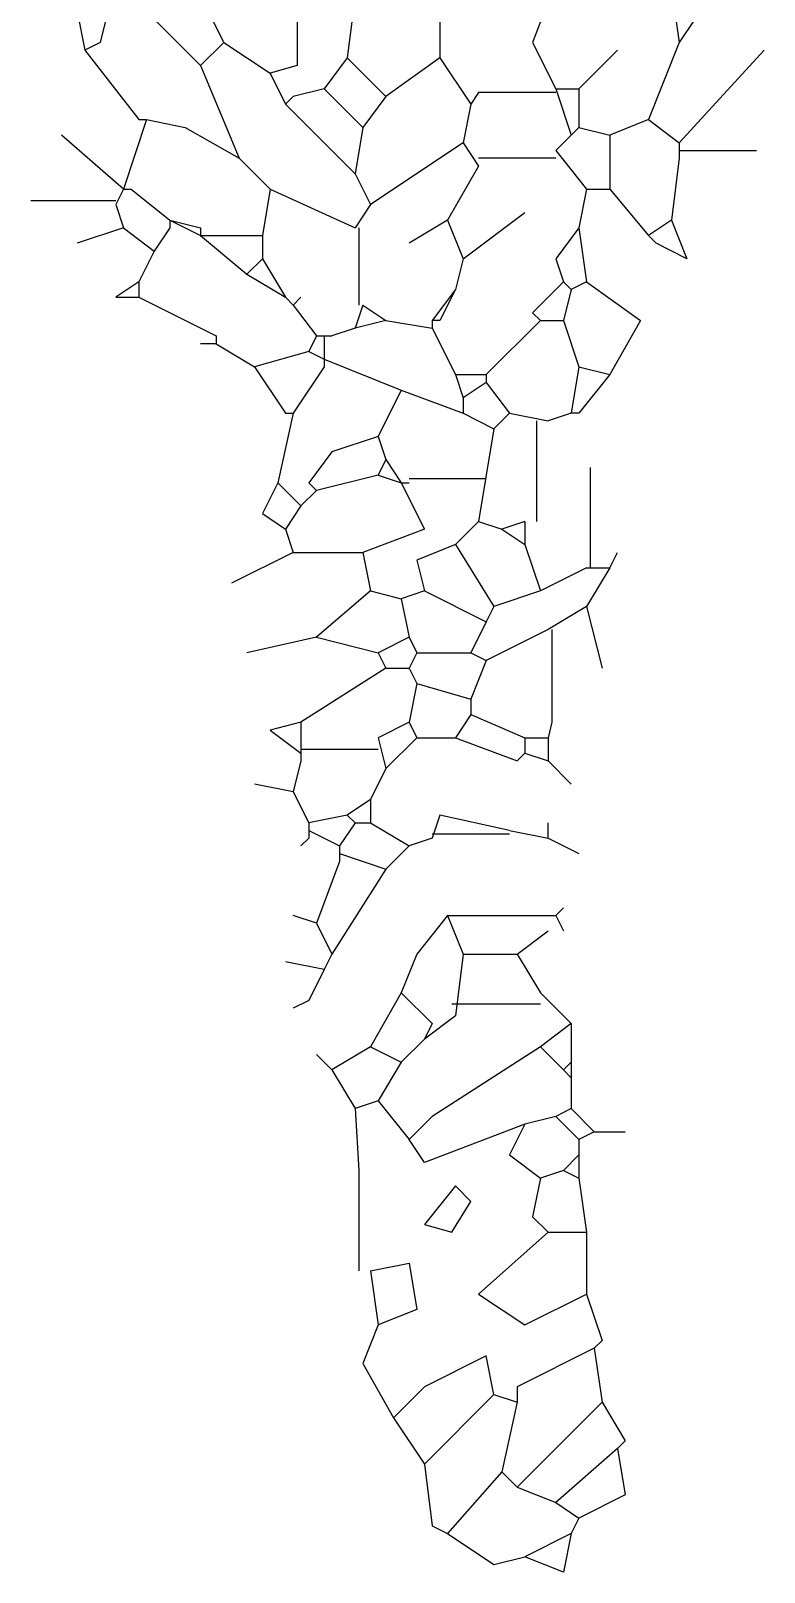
# Model space of a CAD drawing. Header units: inches. Extents: x 26.3 to 103.8, y 105.6 to 183.3.
# Drawn here: x 62.98 to 75.65, y 105.58 to 132.18 of the extents above; entities that cross this region are included whole.
import ezdxf

# ---------------------------------------------------------------- set-up
doc = ezdxf.new("R2010")
doc.units = ezdxf.units.IN
doc.header["$MEASUREMENT"] = 0
doc.layers.add('Standard', color=7, linetype='Continuous')

# ---------------------------------------------------------------- blocks, each defined once
blk = doc.blocks.new('A$C63282AA0')
at = {"layer": 'Standard', "color": 3, "linetype": 'Continuous'}
for points in [[(46, 28.132), (45.333, 26.399), (45.734, 25.599)], [(41.267, 27.466), (41.267, 26), (40.801, 25.867)], [(39.601, 27.2), (38.8, 26.799), (39.601, 26)], [(39.601, 27.2), (40, 26.399)], [(42.267, 27.2), (42.134, 26.133)], [(47.733, 27.333), (47.867, 26.399)], [(37.467, 26.932), (37.6, 26.266)], [(38, 26.932), (37.867, 26.399), (37.6, 26.266)], [(43.734, 26.932), (43.734, 26.133)], [(48.134, 26.799), (47.867, 26.399)], [(40, 26.399), (39.601, 26)], [(40, 26.399), (40.801, 25.867)], [(47.867, 26.399), (47.334, 25.066)], [(37.6, 26.266), (38.534, 25.066), (38.667, 25.066)], [(42.134, 26.133), (41.733, 25.599)], [(42.134, 26.133), (42.8, 25.466)], [(43.734, 26.133), (42.8, 25.466)], [(43.734, 26.133), (44.266, 25.333)], [(46.134, 25.599), (46.801, 26.266)], [(47.867, 24.666), (49.333, 26.266)], [(39.601, 26), (40.267, 24.399)], [(40.801, 25.867), (41.067, 25.333)], [(41.733, 25.599), (41.2, 25.466), (41.067, 25.333)], [(41.733, 25.599), (42.4, 24.933)], [(45.734, 25.599), (46.134, 25.599)], [(45.734, 25.599), (46, 24.8)], [(46.134, 25.599), (46.134, 24.933)], [(41.067, 25.333), (42.267, 24.133)], [(42.8, 25.466), (42.4, 24.933)], [(44.266, 25.333), (44.133, 24.666)], [(45.734, 25.532), (44.401, 25.532), (44.266, 25.333)], [(38.667, 25.066), (38.267, 23.866)], [(38.667, 25.066), (39.333, 24.933), (40.267, 24.399)], [(47.334, 25.066), (46.667, 24.8)], [(47.334, 25.066), (47.867, 24.666)], [(38.267, 23.866), (37.2, 24.8)], [(42.4, 24.933), (42.267, 24.133)], [(46, 24.8), (45.734, 24.532)], [(46.134, 24.933), (46, 24.8)], [(46.134, 24.933), (46.667, 24.8)], [(46.667, 24.8), (46.667, 23.866)], [(44.133, 24.666), (42.534, 23.6)], [(44.133, 24.666), (44.401, 24.266)], [(45.734, 24.532), (46.267, 23.866)], [(47.867, 24.666), (47.867, 24.532)], [(47.867, 24.532), (47.867, 24.399)], [(47.867, 24.532), (49.2, 24.532)], [(40.267, 24.399), (40.801, 23.866)], [(44.401, 24.266), (43.867, 23.333)], [(45.734, 24.399), (44.401, 24.399)], [(47.867, 24.399), (47.733, 23.333)], [(42.267, 24.133), (42.534, 23.6)], [(38.267, 23.866), (38.134, 23.6)], [(38.267, 23.866), (38.4, 23.866)], [(38.4, 23.866), (39.067, 23.333)], [(40.801, 23.866), (40.667, 23.066)], [(40.801, 23.866), (42.267, 23.199)], [(46.267, 23.866), (46.134, 23.199)], [(46.267, 23.866), (46.667, 23.866)], [(46.667, 23.866), (47.334, 23.066)], [(38.134, 23.666), (36.667, 23.666)], [(38.134, 23.6), (38.267, 23.199)], [(42.534, 23.6), (42.267, 23.199)], [(44.133, 22.666), (45.2, 23.466)], [(38.267, 23.199), (37.467, 22.933)], [(38.267, 23.199), (38.8, 22.799)], [(39.067, 23.199), (38.8, 22.799)], [(39.067, 23.333), (39.067, 23.199)], [(39.067, 23.333), (39.601, 23.066)], [(39.067, 23.333), (39.601, 23.199), (39.601, 23.066)], [(42.334, 23.199), (42.334, 21.866)], [(43.867, 23.333), (43.201, 22.933)], [(43.867, 23.333), (44.133, 22.666)], [(46.134, 23.199), (45.734, 22.666), (45.867, 22.266)], [(46.134, 23.199), (46.267, 22.266)], [(47.733, 23.333), (47.334, 23.066)], [(47.733, 23.333), (48, 22.666), (47.467, 22.933), (47.334, 23.066)], [(39.601, 23.066), (39.734, 23.066)], [(39.601, 23.066), (40.4, 22.4)], [(39.734, 23.066), (40.667, 23.066)], [(40.667, 23.066), (40.667, 22.666)], [(38.8, 22.799), (38.534, 22.266)], [(40.667, 22.666), (40.4, 22.4)], [(40.667, 22.666), (41.067, 22)], [(44.133, 22.666), (44, 22.133)], [(40.4, 22.4), (41.067, 22)], [(38.534, 22.266), (38.134, 22), (38.534, 22)], [(38.534, 22.266), (38.534, 22)], [(44, 22.133), (43.6, 21.599)], [(44, 22.133), (43.734, 21.599), (43.6, 21.599)], [(45.867, 22.266), (45.333, 21.733), (45.468, 21.599)], [(45.867, 22.266), (46, 22.133)], [(46, 22.133), (45.867, 21.599)], [(46.267, 22.266), (46, 22.133)], [(46.267, 22.266), (47.2, 21.599), (46.667, 20.667)], [(38.534, 22), (39.867, 21.333), (39.867, 21.2)], [(41.067, 22), (41.2, 21.866)], [(41.2, 21.866), (41.334, 22)], [(41.2, 21.866), (41.6, 21.333)], [(42.4, 21.866), (42.267, 21.466)], [(42.4, 21.866), (42.8, 21.599)], [(42.8, 21.599), (42.267, 21.466)], [(42.8, 21.599), (43.6, 21.466)], [(43.6, 21.599), (43.6, 21.466)], [(45.468, 21.599), (44.534, 20.667)], [(45.468, 21.599), (45.867, 21.599)], [(45.867, 21.599), (46.134, 20.8)], [(41.6, 21.333), (41.467, 21.066)], [(41.6, 21.333), (41.733, 21.333)], [(41.733, 21.333), (41.866, 21.333)], [(41.733, 21.333), (41.733, 20.933)], [(42.267, 21.466), (41.866, 21.333)], [(43.6, 21.466), (44, 20.667)], [(39.867, 21.2), (39.601, 21.2)], [(39.867, 21.2), (40.533, 20.8)], [(41.467, 21.066), (40.533, 20.8)], [(41.467, 21.066), (41.733, 20.933)], [(40.533, 20.8), (41.067, 20), (41.2, 20)], [(41.733, 20.8), (41.2, 20)], [(41.733, 20.933), (41.733, 20.8)], [(41.733, 20.933), (43.066, 20.399)], [(46.134, 20.8), (46, 20)], [(46.134, 20.8), (46.667, 20.667)], [(44, 20.667), (44.534, 20.667)], [(44, 20.667), (44.133, 20.266)], [(44.534, 20.532), (44.133, 20.266)], [(44.534, 20.667), (44.534, 20.532)], [(44.534, 20.532), (44.934, 20)], [(46.667, 20.667), (46.134, 20), (46, 20)], [(43.066, 20.399), (42.667, 19.6)], [(43.066, 20.399), (44.133, 20)], [(44.133, 20.266), (44.133, 20)], [(41.2, 20), (40.934, 18.8)], [(44.133, 20), (44.667, 19.733)], [(44.934, 20), (44.667, 19.733)], [(44.934, 20), (45.601, 19.866)], [(46, 20), (45.601, 19.866)], [(44.667, 19.733), (44.534, 18.933)], [(45.4, 19.866), (45.4, 18.132)], [(42.667, 19.6), (41.866, 19.332), (41.467, 18.8), (41.6, 18.666)], [(42.667, 19.6), (42.8, 19.199)], [(42.8, 19.199), (42.667, 18.933)], [(42.8, 19.199), (43.066, 18.8)], [(42.667, 18.933), (41.6, 18.666)], [(42.667, 18.933), (43.066, 18.8)], [(44.534, 18.933), (44.401, 18.132)], [(46.334, 17.333), (46.334, 19.066)], [(40.934, 18.8), (40.667, 18.267), (41.067, 17.999)], [(40.934, 18.8), (41.334, 18.4)], [(41.6, 18.666), (41.334, 18.4)], [(43.066, 18.8), (43.467, 17.999), (42.4, 17.599)], [(43.066, 18.8), (43.201, 18.8)], [(44.534, 18.866), (43.201, 18.866)], [(41.334, 18.4), (41.067, 17.999)], [(44.401, 18.132), (44, 17.733)], [(44.401, 18.132), (44.8, 17.999)], [(45.2, 18.132), (44.8, 17.999)], [(45.2, 18.132), (45.2, 17.733)], [(41.067, 17.999), (41.2, 17.599)], [(44.8, 17.999), (45.2, 17.733)], [(41.2, 17.599), (40.133, 17.067)], [(41.2, 17.599), (42.4, 17.599)], [(42.4, 17.599), (42.534, 16.932)], [(44, 17.733), (43.334, 17.466), (43.467, 16.932)], [(44, 17.733), (44.667, 16.666)], [(45.2, 17.733), (45.468, 16.932)], [(46.667, 17.333), (46.801, 17.599)], [(46.267, 17.333), (45.468, 16.932)], [(46.267, 17.333), (46.667, 17.333)], [(46.667, 17.333), (46.267, 16.666)], [(42.534, 16.932), (41.6, 16.133)], [(42.534, 16.932), (43.066, 16.799)], [(43.467, 16.932), (43.066, 16.799)], [(43.066, 16.799), (43.201, 16.133)], [(43.467, 16.932), (44.534, 16.399)], [(45.468, 16.932), (44.667, 16.666)], [(44.667, 16.666), (44.534, 16.399)], [(46.267, 16.666), (45.601, 16.266)], [(46.267, 16.666), (46.533, 15.599)], [(44.534, 16.399), (44.266, 15.867)], [(45.601, 16.266), (44.534, 15.732)], [(45.667, 16.266), (45.667, 14.666), (45.601, 14.399)], [(41.6, 16.133), (40.4, 15.867)], [(41.6, 16.133), (42.667, 15.867)], [(43.201, 16.133), (42.667, 15.867)], [(43.201, 16.133), (43.334, 15.867)], [(42.667, 15.867), (42.8, 15.599)], [(43.334, 15.867), (43.201, 15.599)], [(43.334, 15.867), (44.266, 15.867)], [(44.266, 15.867), (44.534, 15.732)], [(44.534, 15.732), (44.266, 15.066)], [(42.8, 15.599), (41.334, 14.666)], [(42.8, 15.599), (43.201, 15.599)], [(43.201, 15.599), (43.334, 15.333)], [(43.334, 15.333), (43.201, 14.666)], [(43.334, 15.333), (44.266, 15.066)], [(44.266, 15.066), (44.266, 14.8)], [(41.334, 14.666), (40.801, 14.532), (41.334, 14.133)], [(41.334, 14.666), (41.334, 14.133)], [(43.201, 14.666), (42.667, 14.399)], [(43.201, 14.666), (43.334, 14.399)], [(44.266, 14.8), (44, 14.399)], [(44.266, 14.8), (45.2, 14.399)], [(42.667, 14.399), (42.8, 13.866)], [(43.334, 14.399), (42.8, 13.866)], [(43.334, 14.399), (44, 14.399)], [(44, 14.399), (45.067, 13.999), (45.2, 14.133)], [(45.2, 14.399), (45.601, 14.399)], [(45.2, 14.399), (45.2, 14.133)], [(45.601, 14.399), (45.601, 13.999)], [(42.667, 14.199), (41.334, 14.199)], [(41.334, 14.133), (41.334, 13.999)], [(45.2, 14.133), (45.601, 13.999)], [(41.334, 13.999), (41.2, 13.466)], [(42.8, 13.866), (42.534, 13.333)], [(45.601, 13.999), (46, 13.6)], [(41.2, 13.466), (40.533, 13.6)], [(41.2, 13.466), (41.467, 12.933)], [(42.534, 13.333), (42.134, 13.066)], [(42.534, 13.333), (42.534, 12.933)], [(42.134, 13.066), (41.467, 12.933)], [(42.134, 13.066), (42.267, 12.933)], [(44.934, 12.799), (43.734, 13.066), (43.6, 12.666)], [(41.467, 12.933), (41.467, 12.799)], [(41.467, 12.799), (41.467, 12.666)], [(41.467, 12.799), (42.001, 12.533)], [(42.267, 12.933), (42.001, 12.533)], [(42.267, 12.933), (42.534, 12.933)], [(42.534, 12.933), (43.201, 12.533)], [(44.934, 12.799), (45.601, 12.666)], [(45.601, 12.666), (45.601, 12.933)], [(41.467, 12.666), (41.334, 12.533)], [(42.001, 12.533), (42.001, 12.4)], [(43.201, 12.533), (42.8, 12.133)], [(43.6, 12.666), (43.201, 12.533)], [(44.934, 12.733), (43.6, 12.733)], [(45.601, 12.666), (46.134, 12.4)], [(42.001, 12.266), (41.6, 11.2)], [(42.001, 12.4), (42.001, 12.266)], [(42.001, 12.4), (42.8, 12.133)], [(42.8, 12.133), (41.866, 10.667)], [(45.734, 11.333), (45.867, 11.466)], [(41.6, 11.2), (41.2, 11.333)], [(41.6, 11.2), (41.866, 10.667)], [(43.867, 11.333), (43.334, 10.667), (43.066, 10)], [(43.867, 11.333), (45.734, 11.333)], [(43.867, 11.333), (44.133, 10.667)], [(45.734, 11.333), (45.867, 11.066)], [(45.067, 10.667), (45.601, 11.066)], [(41.866, 10.667), (41.733, 10.399)], [(44.133, 10.667), (44, 9.6)], [(44.133, 10.667), (45.067, 10.667)], [(45.067, 10.667), (45.468, 10)], [(41.733, 10.399), (41.067, 10.532)], [(41.733, 10.399), (41.467, 9.866), (41.2, 9.733)], [(43.066, 10), (42.534, 9.066)], [(43.066, 10), (43.6, 9.467), (43.467, 9.199)], [(45.468, 10), (46, 9.467)], [(44, 9.6), (43.467, 9.199)], [(45.468, 9.8), (43.938, 9.8)], [(46, 9.467), (45.468, 9.066)], [(46, 9.467), (46, 8.8)], [(42.534, 9.066), (41.866, 8.666)], [(42.534, 9.066), (43.066, 8.8)], [(43.467, 9.199), (43.066, 8.8)], [(45.468, 9.066), (43.6, 7.866), (43.201, 7.466)], [(45.468, 9.066), (45.867, 8.666)], [(41.866, 8.666), (41.6, 8.933)], [(43.066, 8.8), (42.667, 8.132)], [(46, 8.8), (45.867, 8.666)], [(46, 8.8), (46, 8.533)], [(41.866, 8.666), (42.267, 7.999)], [(45.867, 8.666), (46, 8.533)], [(46, 8.533), (46, 7.999)], [(42.667, 8.132), (42.267, 7.999)], [(42.267, 7.999), (42.334, 6.932), (42.334, 5.199)], [(42.667, 8.132), (43.201, 7.466)], [(46, 7.999), (45.734, 7.866)], [(46, 7.999), (46.4, 7.599)], [(45.2, 7.733), (43.467, 7.067), (43.201, 7.466)], [(45.2, 7.733), (44.934, 7.2), (45.468, 6.799)], [(45.734, 7.866), (45.2, 7.733)], [(45.734, 7.866), (46.134, 7.466)], [(46.4, 7.599), (46.134, 7.466)], [(46.134, 7.466), (46.134, 7.2)], [(46.4, 7.599), (46.934, 7.599)], [(46.134, 7.2), (45.867, 6.932)], [(46.134, 7.2), (46.134, 6.799)], [(45.867, 6.932), (45.468, 6.799)], [(45.867, 6.932), (46.134, 6.799)], [(44, 6.666), (43.467, 6), (43.938, 5.867), (44.266, 6.399), (44, 6.666)], [(45.468, 6.799), (45.333, 6.133), (45.601, 5.867)], [(46.134, 6.799), (46.267, 5.867)], [(45.601, 5.867), (44.401, 4.8), (45.2, 4.266), (46.267, 4.8)], [(45.601, 5.867), (46.267, 5.867)], [(46.267, 5.867), (46.267, 4.8)], [(42.534, 5.199), (43.201, 5.333), (43.334, 4.532), (42.667, 4.266)], [(42.534, 5.199), (42.667, 4.266)], [(46.267, 4.8), (46.533, 3.999), (46.4, 3.866)], [(42.667, 4.266), (42.4, 3.6), (42.933, 2.666)], [(44.667, 3.066), (44.534, 3.733), (43.467, 3.199), (42.933, 2.666)], [(46.4, 3.866), (45.067, 3.199), (45.067, 2.933)], [(46.4, 3.866), (46.533, 2.933)], [(44.667, 3.066), (43.467, 1.866)], [(44.667, 3.066), (45.067, 2.933)], [(45.067, 2.933), (44.8, 1.733)], [(46.533, 2.933), (45.067, 1.466)], [(46.533, 2.933), (46.934, 2.266), (46.801, 2.133)], [(42.933, 2.666), (43.467, 1.866)], [(46.801, 2.133), (45.734, 1.2)], [(46.801, 2.133), (46.934, 1.333), (46.134, 0.933)], [(43.467, 1.866), (43.6, 0.8), (43.867, 0.667)], [(44.8, 1.733), (43.867, 0.667)], [(44.8, 1.733), (45.067, 1.466)], [(45.067, 1.466), (45.734, 1.2)], [(45.734, 1.2), (46.134, 0.933)], [(46.134, 0.933), (46, 0.667)], [(43.867, 0.667), (44.667, 0.133), (45.2, 0.266)], [(46, 0.667), (45.2, 0.266)], [(46, 0.667), (45.867, 0), (45.2, 0.266)]]:
    blk.add_lwpolyline(points, dxfattribs=at)
blk = doc.blocks.new('A$C484916D9')
blk.add_blockref('A$C63282AA0', (0, 0))

msp = doc.modelspace()

# ---------------------------------------------------------------- block references
msp.add_blockref('A$C484916D9', (26.312, 105.583))

doc.saveas('drawing.dxf')
